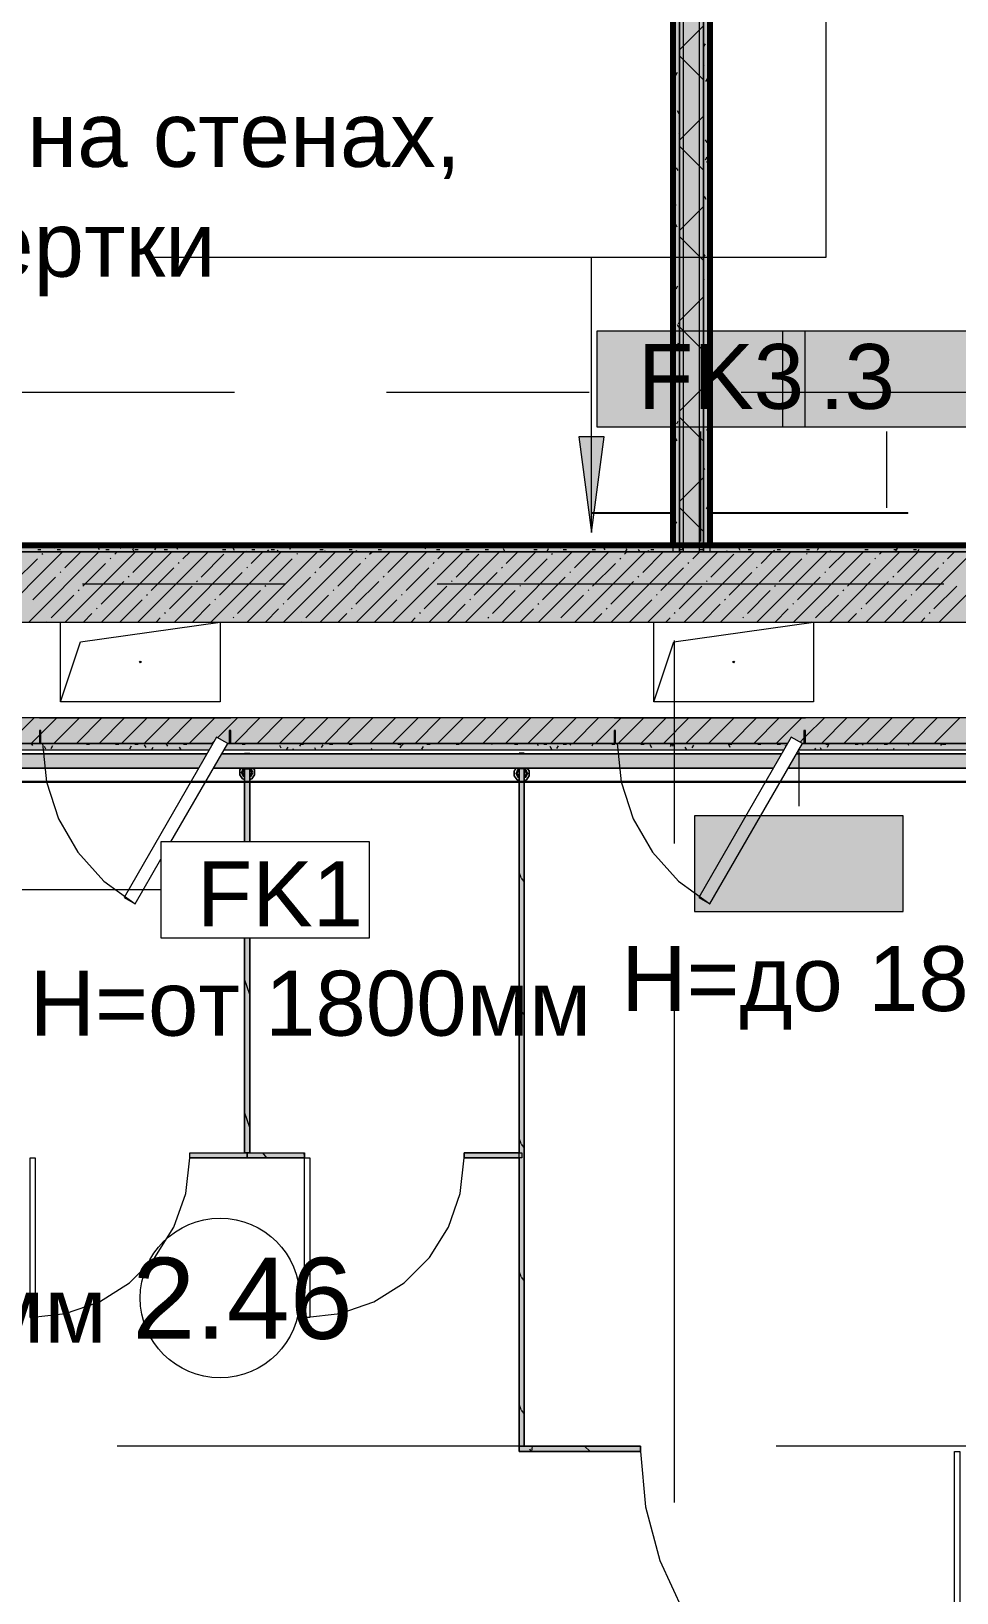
# Model space of a CAD drawing. Header units: millimetres. Extents: x -3817 to 677485, y -22715 to 103890.
# Drawn here: x 441223 to 444122, y 9259 to 14149 of the extents above; entities that cross this region are included whole.
import ezdxf

# ---------------------------------------------------------------- set-up
doc = ezdxf.new("R2010")
doc.units = ezdxf.units.MM
doc.layers.add('PDF _Геометрия', color=7, linetype='Continuous', true_color=0x1d1d1d)
doc.layers.add('PDF _Сплошная заливка', color=7, linetype='Continuous', true_color=0xffffff)
doc.layers.add('PDF _Текст', color=7, linetype='Continuous')
doc.styles.add('PDF GOST-Common', font='arial.ttf')

msp = doc.modelspace()

# ---------------------------------------------------------------- hatches: boundary and pattern name
at = {"layer": 'PDF _Сплошная заливка', "transparency": 33554559}
h = msp.add_hatch(color=256, dxfattribs=at)
h.paths.add_polyline_path([(443532.5, 12519), (448468.6, 12519), (448467.6, 12539), (443388.6, 12539), (443388.6, 12519)], flags=0)
h.paths.add_polyline_path([(438538.6, 12519), (443154.7, 12519), (443154.7, 12539), (438538.6, 12539), (438538.6, 12527)], flags=0)
h.paths.add_polyline_path([(436828.6, 12519), (437478.6, 12519), (437478.6, 12539), (436828.6, 12539), (436828.6, 12527)], flags=0)
for points in [[(446608.6, 12299), (446608.6, 12519), (439208.6, 12519), (439208.6, 12299), (446528.6, 12299)], [(443209.3, 12519), (443388.6, 12519), (443388.6, 12539), (443154.7, 12539), (443154.7, 12519)], [(445471.9, 11919), (446078.6, 11919), (446078.6, 11999), (439288.6, 11999), (439288.6, 11919), (441248.6, 11919), (441248.6, 11959), (441253.6, 11959), (441253.6, 11919), (441792.4, 11919), (441804, 11939), (441838.6, 11919), (441843.6, 11919), (441843.6, 11959), (441848.6, 11959), (441848.6, 11919), (443048.6, 11919), (443048.6, 11959), (443053.6, 11959), (443053.6, 11919), (443592.4, 11919), (443604, 11939), (443638.6, 11919), (443643.6, 11919), (443643.6, 11959), (443648.6, 11959), (443648.6, 11919), (444825.4, 11919)]]:
    msp.add_hatch(color=256, dxfattribs=at).paths.add_polyline_path(points)
h = msp.add_hatch(color=256, dxfattribs=at)
h.paths.add_polyline_path([(446058.6, 11899), (446078.6, 11899), (446078.6, 11919), (443638.6, 11919), (443627.1, 11899), (445471.9, 11899)], flags=0)
h.paths.add_polyline_path([(439308.6, 11899), (441780.9, 11899), (441792.4, 11919), (439288.6, 11919), (439288.6, 11899)], flags=0)
h.paths.add_polyline_path([(443580.9, 11899), (443592.4, 11919), (441838.6, 11919), (441827.1, 11899), (443314, 11899)], flags=0)
at = {"layer": 'PDF _Сплошная заливка', "true_color": 0xd7cdc4, "transparency": 33554559}
h = msp.add_hatch(color=254, dxfattribs=at)
h.paths.add_polyline_path([(446001.1, 11841.5), (446046.1, 11886.5), (443619.9, 11886.5), (443593.9, 11841.5), (445471.9, 11841.5)], flags=0)
h.paths.add_polyline_path([(443314, 11841.5), (443547.7, 11841.5), (443573.7, 11886.5), (441819.9, 11886.5), (441793.9, 11841.5), (442886, 11841.5)], flags=0)
h.paths.add_polyline_path([(441593.1, 11841.5), (441747.7, 11841.5), (441773.7, 11886.5), (439321.1, 11886.5), (439366.1, 11841.5), (441269.9, 11841.5)], flags=0)
at = {"layer": 'PDF _Сплошная заливка', "true_color": 0xe2ddcd, "transparency": 33554559}
h = msp.add_hatch(color=254, dxfattribs=at)
h.paths.add_polyline_path([(441891.6, 10637), (441907.6, 10637), (441907.6, 11310.5), (441891.6, 11310.5), (441891.6, 11181.3)], flags=0)
h.paths.add_polyline_path([(441891.6, 11610.5), (441907.6, 11610.5), (441907.6, 11837), (441891.6, 11837), (441891.6, 11703)], flags=0)
msp.add_hatch(color=254, dxfattribs=at).paths.add_polyline_path([(442751.6, 9718), (442767.6, 9718), (442767.6, 11838), (442751.6, 11838), (442751.6, 10137.9)])

# ---------------------------------------------------------------- linework, layer by layer
at = {"layer": 'PDF _Геометрия', "color": 231, "lineweight": 70, "true_color": 0xff80c0}
for points in [[(443232.6, 12540), (443232.6, 15319), (443233.6, 15319), (443233.6, 12540)], [(443349.6, 15298), (443349.6, 12538), (443348.6, 12538), (443348.6, 15298)]]:
    msp.add_lwpolyline(points, close=True, dxfattribs=at)
at = {"layer": 'PDF _Геометрия', "color": 9, "lineweight": 9, "true_color": 0xc0c0c0}
for points in [[(443233.6, 12519), (443233.6, 15319), (443253.6, 15319), (443253.6, 12519)], [(443328.6, 15319), (443328.6, 12519), (443253.6, 12519), (443253.6, 15319)], [(443348.6, 15319), (443348.6, 12519), (443328.6, 12519), (443328.6, 15319)], [(443232.6, 12640.7), (443174.6, 12640.7), (443116.5, 12640.7), (443067.3, 12640.7), (443028.1, 12640.7), (442999.9, 12640.7), (442983.3, 12640.7), (442978.6, 12640.7), (442978.7, 12640.7), (442986.4, 12640.7), (443006, 12640.7), (443037.1, 12640.7), (443078.9, 12640.7), (443130.5, 12640.7), (443190.6, 12640.7)], [(443232.6, 12639.7), (443190.6, 12639.7), (443130.5, 12639.7), (443078.9, 12639.7), (443037.1, 12639.7), (443006, 12639.7), (442986.4, 12639.7), (442978.7, 12639.7), (442978.6, 12639.7), (442983.3, 12639.7), (442999.9, 12639.7), (443028.1, 12639.7), (443067.3, 12639.7), (443116.5, 12639.7), (443174.6, 12639.7)], [(443154.7, 12519), (438538.6, 12519), (439208.6, 12519), (443154.7, 12519), (443388.6, 12519), (446608.6, 12519), (443388.6, 12519)], [(439288.6, 11999), (439288.6, 12299), (446528.6, 12299), (446528.6, 7319), (446158.6, 7319), (446158.6, 12299), (446078.6, 12299), (446078.6, 11999)]]:
    msp.add_lwpolyline(points, close=True, dxfattribs=at)
at = {"layer": 'PDF _Геометрия', "color": 7, "lineweight": 9}
for points in [[(443266.1, 12519), (443266.1, 15319)], [(443316.1, 12519), (443316.1, 15319)], [(443320.8, 12551.1), (443320.8, 12896)], [(443902.7, 12656.5), (443902.7, 12896)], [(441314.7, 12049), (441377.2, 12236.5), (441814.7, 12299)], [(443173.6, 12049), (443236.1, 12236.5), (443673.6, 12299)], [(439288.6, 11899), (439288.6, 9979), (439288.6, 11899), (439288.6, 11919), (441792.4, 11919), (439288.6, 11919)], [(442767.6, 11886.3), (442767.6, 11888), (442751.6, 11888), (442751.6, 11886.3)], [(446046.1, 11886.5), (443619.9, 11886.5), (446046.1, 11886.5), (446046.1, 7351.5)], [(443627.3, 11893.5), (443627.3, 11722.7)], [(446078.6, 11919), (443638.6, 11919), (446078.6, 11919), (446078.6, 11899), (446078.6, 7339), (446078.6, 7319), (445738.6, 7319), (446078.6, 7319), (446158.6, 7319)], [(441891.6, 11840.1), (441889, 11839), (441884.6, 11828.3), (441889, 11817.7), (441891.6, 11816.6)], [(441891.6, 11833.8), (441891.6, 11837.3), (441891.6, 11840)], [(441891.6, 11816.6), (441891.6, 11819.3), (441891.6, 11823), (441891.6, 11826.8), (441891.6, 11830.2), (441891.6, 11833.4)], [(441916.3, 11826.2), (441912.1, 11815.9), (441907.6, 11814.1), (441912.1, 11815.9), (441917.2, 11828.3), (441912.1, 11840.7), (441916.3, 11830.4)], [(441907.6, 11816.6), (441910.3, 11817.7), (441914.7, 11828.3), (441910.3, 11839), (441907.6, 11840.1)], [(441907.6, 11840), (441907.6, 11837.3), (441907.6, 11833.6)], [(441907.6, 11833.4), (441907.6, 11829.9), (441907.6, 11826.5), (441907.6, 11822.8), (441907.6, 11819.3), (441907.6, 11816.6)], [(442736.7, 11833.4), (442742.5, 11841.5), (442736.2, 11832.8), (442736.2, 11817.6), (442745.2, 11805.3), (442751.6, 11803.2), (442745.2, 11805.3), (442736.2, 11817.6), (442736.2, 11832.8)], [(442751.6, 11837), (442749, 11835.9), (442744.6, 11825.2), (442749, 11814.6), (442751.6, 11813.5)], [(442751.6, 11834.2), (442751.6, 11836.9)], [(442751.6, 11813.5), (442751.6, 11816.3), (442751.6, 11819.9), (442751.6, 11823.7), (442751.6, 11827.1), (442751.6, 11830.7), (442751.6, 11833.4)], [(442783, 11832.8), (442783, 11817.6), (442774.1, 11805.3), (442767.6, 11803.2), (442774.1, 11805.3), (442783, 11817.6), (442783, 11832.8), (442776.7, 11841.5), (442782.6, 11833.4)], [(442767.6, 11813.5), (442770.3, 11814.6), (442774.7, 11825.2), (442770.3, 11835.9), (442767.6, 11837)], [(442767.6, 11836.9), (442767.6, 11834.2)], [(442767.6, 11833.4), (442767.6, 11830.6), (442767.6, 11826.8), (442767.6, 11823.4), (442767.6, 11819.7), (442767.6, 11816.3), (442767.6, 11813.5)], [(446001.1, 11841.5), (443593.9, 11841.5), (446001.1, 11841.5), (446001.1, 7396.5)], [(441629.1, 11460.5), (440729.1, 11460.5), (440729.1, 11799)], [(441891.6, 11310.5), (441891.6, 10637), (441891.6, 11310.5)], [(441907.6, 11310.5), (441907.6, 10637), (441907.6, 11310.5)], [(441219.6, 10121), (441219.6, 10621), (441235.6, 10621), (441235.6, 10121), (441219.6, 10121), (441330.9, 10133.5), (441436.6, 10170.5), (441531.4, 10230.1), (441610.6, 10309.3), (441670.1, 10404.1), (441707.1, 10509.7), (441719.6, 10621), (441719.6, 10637)], [(441719.6, 10621), (441719.6, 10637), (441899.6, 10637), (441899.6, 10621), (441899.6, 10637), (442079.6, 10637), (442079.6, 10621), (442079.6, 10637)], [(441899.6, 10621), (441719.6, 10621), (441899.6, 10621)], [(441907.6, 10637), (441891.6, 10637)], [(442079.6, 10621), (441899.6, 10621), (442079.6, 10621)], [(442079.6, 10121), (442079.6, 10621), (442095.6, 10621), (442095.6, 10121), (442079.6, 10121), (442190.9, 10133.5), (442296.6, 10170.5), (442391.4, 10230.1), (442470.6, 10309.3), (442530.1, 10404.1), (442567.1, 10509.7), (442579.6, 10621), (442579.6, 10637), (442579.6, 10621)], [(442767.6, 9718), (442751.6, 9718), (443131.6, 9718), (442886, 9718)], [(442751.6, 9718), (442751.6, 9702), (442751.6, 9718)], [(442751.6, 9702), (443131.6, 9702), (442751.6, 9702)], [(443131.6, 9702), (443131.6, 9718), (443131.6, 9702), (443146.8, 9528.4), (443191.9, 9360), (443265.6, 9202), (443365.6, 9059.2), (443488.8, 8936), (443631.6, 8836), (443789.6, 8762.3), (443958, 8717.2), (444131.6, 8702), (444115.6, 8702), (444115.6, 9702), (444131.6, 9702), (444131.6, 8702)]]:
    msp.add_lwpolyline(points, dxfattribs=at)
at = {"layer": 'PDF _Геометрия', "color": 250, "lineweight": 9, "true_color": 0x3c3c3c}
for points in [[(443712.4, 15300), (443712.4, 13440.4), (442705.7, 13440.4)], [(442977.9, 12579.4), (442977.9, 13440.4), (442705.7, 13440.4), (441584.2, 13440.4)]]:
    msp.add_lwpolyline(points, dxfattribs=at)
at = {"layer": 'PDF _Геометрия', "color": 253, "lineweight": 9, "true_color": 0xaaaaaa}
for points in [[(443238.6, 12717.2), (443238.6, 14304.7)], [(440272.2, 13019), (441859.7, 13019)], [(442336, 13019), (442971, 13019)], [(443447.2, 13019), (445034.7, 13019)], [(441383.5, 12419), (442018.5, 12419)], [(442494.7, 12419), (444082.2, 12419)], [(443238.6, 11605.9), (443238.6, 12240.9)], [(441258.6, 11919), (441271.3, 11798.4), (441308.8, 11683.1), (441369.4, 11578.1), (441450.5, 11488), (441548.6, 11416.7)], [(443058.6, 11919), (443071.3, 11798.4), (443108.8, 11683.1), (443169.4, 11578.1), (443250.5, 11488), (443348.6, 11416.7)], [(443238.6, 9542.2), (443238.6, 11129.7)], [(441492.7, 9719), (443080.2, 9719)], [(443556.5, 9719), (444191.5, 9719)]]:
    msp.add_lwpolyline(points, dxfattribs=at)
at = {"layer": 'PDF _Геометрия', "color": 253, "lineweight": 9, "true_color": 0x9b9b9b}
for points in [[(443233.6, 14141.5), (443234.6, 14141.5)], [(443333.7, 14109.8), (443328.7, 14101)], [(443235.2, 14061), (443233.6, 14058.4)], [(443233.6, 14050), (443234.6, 14050)], [(443329.6, 14041.7), (443328.6, 14040)], [(443346.5, 14080.5), (443348.6, 14080.5)], [(443246.3, 14019.4), (443241.3, 14010.7)], [(443340.8, 14000.1), (443335.7, 13991.4)], [(443253.6, 13971.1), (443252.5, 13969.1)], [(443346.5, 13958.6), (443348.6, 13958.6)], [(443233.6, 13928.1), (443234.6, 13928.1)], [(443252.9, 13890.6), (443247.8, 13899.3)], [(443348.6, 13846.6), (443346.3, 13850.6)], [(443233.6, 13806.2), (443234.6, 13806.2)], [(443253.6, 13828.3), (443251.9, 13831.3)], [(443340.2, 13800.2), (443335.2, 13808.9)], [(443346.5, 13836.7), (443348.6, 13836.7)], [(443339.7, 13754.4), (443334.6, 13745.6)], [(443344.3, 13732.2), (443339.3, 13740.9)], [(443346.5, 13745.2), (443348.6, 13745.2)], [(443233.6, 13714.8), (443234.6, 13714.8)], [(443249.9, 13712.9), (443244.8, 13721.6)], [(443348.6, 13708.9), (443345.8, 13704)], [(443238.7, 13671.2), (443233.7, 13680)], [(443348.4, 13664.2), (443343.4, 13672.9)], [(443237.1, 13637.6), (443233.6, 13631.6)], [(443242.8, 13603.2), (443237.8, 13611.9)], [(443337.2, 13622.5), (443332.2, 13631.2)], [(443346.5, 13623.3), (443348.6, 13623.3)], [(443233.6, 13592.8), (443234.6, 13592.8)], [(443235.7, 13493.5), (443233.6, 13497.2)], [(443246.9, 13535.2), (443241.9, 13543.9)], [(443330.2, 13512.9), (443328.6, 13515.5)], [(443346.5, 13501.4), (443348.6, 13501.4)], [(443233.6, 13470.9), (443234.6, 13470.9)], [(443334.2, 13444.8), (443329.2, 13453.5)], [(443346.5, 13410), (443348.6, 13410)], [(443236, 13391.9), (443233.6, 13387.8)], [(443233.6, 13379.5), (443234.6, 13379.5)], [(443247.1, 13350.2), (443242.1, 13341.5)], [(443330.4, 13372.6), (443328.6, 13369.5)], [(443348.6, 13358.9), (443348.5, 13359.1)], [(443233.6, 13257.6), (443234.6, 13257.6)], [(443346.5, 13288), (443348.6, 13288)], [(443348.6, 13282.2), (443347.7, 13280.6)], [(443252.1, 13221.4), (443247, 13230.1)], [(443253.6, 13239.6), (443249.2, 13231.9)], [(443250.1, 13172.5), (443245.1, 13163.8)], [(443346.5, 13166.1), (443348.6, 13166.1)], [(443233.6, 13135.6), (443234.6, 13135.6)], [(443329.3, 13126.8), (443328.6, 13125.6)], [(443339.4, 13131.1), (443334.4, 13139.8)], [(443340.5, 13085.2), (443335.4, 13076.5)], [(443346.5, 13074.7), (443348.6, 13074.7)], [(443233.6, 13044.2), (443234.6, 13044.2)], [(443237.9, 13002.1), (443233.6, 13009.5)], [(443347.5, 12975.5), (443342.5, 12966.8)], [(443347.6, 12995), (443342.6, 13003.7)], [(443233.6, 12922.3), (443234.6, 12922.3)], [(443249, 12926.8), (443244, 12918.1)], [(443346.5, 12952.8), (443348.6, 12952.8)], [(443246.1, 12866), (443241.1, 12874.7)], [(443343.5, 12907.5), (443338.4, 12898.8)], [(443346.5, 12830.8), (443348.6, 12830.8)], [(443233.6, 12800.4), (443234.6, 12800.4)], [(443333.4, 12775.7), (443328.6, 12784)], [(443236.8, 12722.7), (443233.6, 12717.2)], [(443346.5, 12739.4), (443348.6, 12739.4)], [(443233.6, 12708.9), (443234.6, 12708.9)], [(443342.4, 12661.7), (443337.3, 12653)], [(443346.5, 12617.5), (443348.6, 12617.5)], [(443233.6, 12587), (443234.6, 12587)], [(443243.9, 12613), (443238.8, 12604.3)], [(443348.6, 12611.6), (443348.5, 12611.4)], [(441230.2, 12539), (441227.2, 12533.9)], [(441243.4, 12526), (441253.4, 12526)], [(441300.3, 12538.5), (441295.3, 12529.8)], [(441304.3, 12526), (441314.4, 12526)], [(441395, 12536.4), (441393.6, 12539)], [(441394.7, 12519.2), (441394.6, 12519)], [(441436.7, 12525.3), (441431.7, 12534)], [(441456.7, 12526), (441466.8, 12526)], [(441504.7, 12529.3), (441499.7, 12538)], [(441546, 12537.4), (441541, 12528.7)], [(441545.9, 12519), (441541.3, 12526.9)], [(441548.2, 12526), (441558.2, 12526)], [(441614.1, 12533.3), (441609, 12524.6)], [(441639.6, 12526), (441649.7, 12526)], [(441682.4, 12526.3), (441677.4, 12535.1)], [(441822.5, 12526), (441832.5, 12526)], [(441828.5, 12539), (441828.4, 12538.8)], [(441860.1, 12523.4), (441855.1, 12532.1)], [(441897.8, 12519), (441896.7, 12520.9)], [(441913.9, 12526), (441924, 12526)], [(441968.2, 12519), (441964.8, 12525)], [(441974.9, 12526), (441984.9, 12526)], [(441995.9, 12524.1), (441992.9, 12519)], [(442037.5, 12535.2), (442032.5, 12526.5)], [(442074.9, 12539), (442074.1, 12537.7)], [(442127.3, 12526), (442137.3, 12526)], [(442145.3, 12539), (442142.1, 12533.6)], [(442144.2, 12519), (442142.5, 12522)], [(442218.7, 12526), (442228.8, 12526)], [(442241.9, 12532.6), (442238.2, 12539)], [(442241.6, 12523), (442239.3, 12519)], [(442310.2, 12526), (442320.2, 12526)], [(442320.2, 12519), (442320.2, 12519)], [(442391.6, 12539), (442387.9, 12532.5)], [(442460.9, 12537.1), (442455.9, 12528.4)], [(442493, 12526), (442503.1, 12526)], [(442555.7, 12537.8), (442555, 12539)], [(442584.5, 12526), (442594.5, 12526)], [(442645.4, 12526), (442655.5, 12526)], [(442665.4, 12530.7), (442660.6, 12539)], [(442707, 12519.6), (442702, 12528.3)], [(442797.8, 12526), (442807.9, 12526)], [(442801.4, 12538.9), (442801.4, 12539)], [(442842.7, 12527.9), (442837.7, 12519.2)], [(442884.4, 12539), (442879.3, 12530.3)], [(442889.3, 12526), (442899.3, 12526)], [(442979.1, 12535.9), (442977.3, 12539)], [(442980.7, 12526), (442990.8, 12526)], [(442989.9, 12539), (442989, 12537.4)], [(443020.8, 12524.7), (443015.7, 12533.5)], [(443088.8, 12528.8), (443083.8, 12537.5)], [(443088.5, 12526.8), (443084, 12519)], [(443129.7, 12519), (443125.4, 12526.4)], [(443156.5, 12522.7), (443154.7, 12519.5), (443154.4, 12519)], [(443163.6, 12526), (443173.7, 12526)], [(443236.3, 12539), (443234.7, 12536.3), (443239.8, 12545)], [(443255, 12526), (443265.1, 12526)], [(443266.5, 12525.8), (443261.5, 12534.6)], [(443306.7, 12539), (443302.8, 12532.2)], [(443316, 12526), (443326.1, 12526)], [(443402.2, 12521.6), (443400.7, 12519)], [(443444.2, 12522.9), (443439.2, 12531.6)], [(443468.4, 12526), (443478.5, 12526)], [(443481.6, 12519), (443480.8, 12520.4)], [(443552, 12519), (443548.8, 12524.5)], [(443559.8, 12526), (443569.9, 12526)], [(443651.3, 12526), (443661.3, 12526)], [(443689.6, 12531.7), (443684.6, 12522.9)], [(443729, 12539), (443726.2, 12534.1)], [(443728, 12519), (443726.5, 12521.5)], [(443826, 12532.1), (443822, 12539)], [(443834.2, 12526), (443844.2, 12526)], [(443893.7, 12519.4), (443893.5, 12519)], [(443925.6, 12526), (443935.7, 12526)], [(443935.3, 12530.6), (443930.3, 12521.8)], [(443986.6, 12526), (443996.6, 12526)], [(444003.4, 12526.5), (443999.1, 12519)], [(441227.7, 11911.9), (441223.6, 11919)], [(441269.3, 11900.7), (441264.3, 11909.4)], [(441289.9, 11911), (441284.9, 11902.3)], [(441395.8, 11916.4), (441405.8, 11916.4)], [(441487.2, 11916.4), (441497.3, 11916.4)], [(441535.7, 11909.9), (441530.6, 11901.2)], [(441541.5, 11917), (441540.3, 11919)], [(441548.2, 11916.4), (441558.2, 11916.4)], [(441583.1, 11905.9), (441578.1, 11914.6)], [(441603.7, 11905.8), (441599.8, 11899)], [(441651.1, 11910), (441646.1, 11918.7)], [(441692.7, 11899), (441687.7, 11907.5)], [(441700.6, 11916.4), (441710.6, 11916.4)], [(441883.4, 11916.4), (441893.5, 11916.4)], [(442006.5, 11904), (442001.5, 11912.7)], [(442027.1, 11907.7), (442022.1, 11899)], [(442044.6, 11899), (442043.2, 11901.5)], [(442068.8, 11918.9), (442063.7, 11910.1)], [(442066.3, 11916.4), (442076.4, 11916.4)], [(442115, 11899), (442111.2, 11905.6)], [(442136.8, 11914.8), (442131.8, 11906.1)], [(442157.8, 11916.4), (442167.8, 11916.4)], [(442218.7, 11916.4), (442228.8, 11916.4)], [(442291, 11899), (442288.9, 11902.6)], [(442371.1, 11916.4), (442381.2, 11916.4)], [(442382.5, 11913.7), (442377.5, 11905)], [(442388.3, 11913.3), (442385, 11919)], [(442450.6, 11909.6), (442445.5, 11900.9)], [(442462.6, 11916.4), (442472.6, 11916.4)], [(442467, 11899), (442466.6, 11899.6)], [(442554, 11916.4), (442564.1, 11916.4)], [(442667.2, 11919), (442664.9, 11915)], [(442702.1, 11918.4), (442701.8, 11919)], [(442736.9, 11916.4), (442746.9, 11916.4)], [(442811.8, 11911.4), (442807.4, 11919)], [(442828.3, 11916.4), (442838.4, 11916.4)], [(442832.4, 11900.3), (442831.6, 11899)], [(442853.4, 11900.2), (442848.4, 11908.9)], [(442874, 11911.5), (442869, 11902.8)], [(442889.3, 11916.4), (442899.3, 11916.4)], [(442913.6, 11919), (442910.6, 11913.9)], [(442983.7, 11918.6), (442978.7, 11909.8)], [(443041.7, 11916.4), (443051.7, 11916.4)], [(443078.1, 11899.2), (443078, 11899)], [(443125.5, 11916.5), (443124.1, 11919)], [(443133.1, 11916.4), (443143.2, 11916.4)], [(443167.2, 11905.4), (443162.2, 11914.1)], [(443229.4, 11917.5), (443224.4, 11908.8)], [(443224.6, 11916.4), (443234.6, 11916.4)], [(443235.2, 11909.5), (443230.2, 11918.2)], [(443276.5, 11899), (443271.8, 11907)], [(443297.5, 11913.4), (443292.4, 11904.7)], [(443407.4, 11916.4), (443417.5, 11916.4)], [(443412.9, 11906.5), (443407.9, 11915.2)], [(443498.9, 11916.4), (443508.9, 11916.4)], [(443511.9, 11919), (443511.8, 11918.8)], [(443559.8, 11916.4), (443569.9, 11916.4)], [(443587.1, 11909.7), (443585.6, 11912.2)], [(443628.4, 11899), (443627.2, 11901)], [(443679.3, 11904.1), (443676.3, 11899)], [(443698.8, 11899), (443695.3, 11905.1)], [(443712.2, 11916.4), (443722.3, 11916.4)], [(443720.9, 11915.3), (443715.9, 11906.6)], [(443758.2, 11919), (443757.5, 11917.7)], [(443803.7, 11916.4), (443813.7, 11916.4)], [(443828.6, 11919), (443825.5, 11913.6)], [(443874.8, 11899), (443873, 11902.1)], [(443895.1, 11916.4), (443905.2, 11916.4)], [(443925, 11903), (443922.7, 11899)], [(443972.4, 11912.7), (443968.8, 11919)], [(444050.7, 11899), (444050.7, 11899.1)], [(444075, 11919), (444071.3, 11912.5)], [(444078, 11916.4), (444088.1, 11916.4)]]:
    msp.add_lwpolyline(points, dxfattribs=at)
at = {"layer": 'PDF _Геометрия', "color": 6, "lineweight": 9, "true_color": 0xff1dff}
for points in [[(443253.6, 14090.7), (443266.1, 14103.2), (443316.1, 14153.2), (443328.6, 14165.7)], [(443328.6, 13996.8), (443316.1, 14009.3), (443266.1, 14059.3), (443253.6, 14071.8)], [(443253.6, 13807.9), (443266.1, 13820.4), (443316.1, 13870.4), (443328.6, 13882.9)], [(443328.6, 13713.9), (443316.1, 13726.4), (443266.1, 13776.4), (443253.6, 13788.9)], [(443253.6, 13525), (443266.1, 13537.5), (443316.1, 13587.5), (443328.6, 13600)], [(443328.6, 13431.1), (443316.1, 13443.6), (443266.1, 13493.6), (443253.6, 13506.1)], [(443253.6, 13242.2), (443266.1, 13254.7), (443316.1, 13304.7), (443328.6, 13317.2)], [(443328.6, 13148.2), (443316.1, 13160.7), (443266.1, 13210.7), (443253.6, 13223.2)], [(443253.6, 12959.4), (443266.1, 12971.9), (443316.1, 13021.9), (443328.6, 13034.4)], [(443328.6, 12865.4), (443316.1, 12877.9), (443266.1, 12927.9), (443253.6, 12940.4)], [(443253.6, 12676.5), (443266.1, 12689), (443316.1, 12739), (443328.6, 12751.5)], [(443328.6, 12582.5), (443316.1, 12595), (443266.1, 12645), (443253.6, 12657.5)]]:
    msp.add_lwpolyline(points, dxfattribs=at)
at = {"layer": 'PDF _Геометрия', "color": 7, "lineweight": 9}
for points in [[(443647.4, 13209.9), (442994.3, 13209.9), (442994.3, 12909.9), (443647.4, 12909.9)], [(444229.3, 13209.9), (443576.2, 13209.9), (443576.2, 12909.9), (444229.3, 12909.9)], [(441814.7, 12299), (441814.7, 12049), (441314.7, 12049), (441314.7, 12299)], [(443673.6, 12299), (443673.6, 12049), (443173.6, 12049), (443173.6, 12299)], [(439366.1, 11841.5), (439366.1, 10056.5), (439321.1, 10011.5), (439321.1, 11886.5), (441773.7, 11886.5), (439321.1, 11886.5), (439366.1, 11841.5), (441747.7, 11841.5)], [(443573.7, 11886.5), (441819.9, 11886.5)], [(441838.6, 11919), (443592.4, 11919)], [(441907.6, 11887), (441891.6, 11887)], [(443547.7, 11841.5), (441793.9, 11841.5)], [(441891.6, 11806.3), (441885.2, 11808.4), (441876.2, 11820.7), (441876.2, 11835.9), (441880.3, 11841.5), (441876.2, 11835.9), (441876.2, 11820.7), (441885.2, 11808.4)], [(441891.6, 11814.1), (441887.2, 11815.9), (441882.1, 11828.3), (441887.2, 11840.7), (441882.1, 11828.3), (441887.2, 11815.9)], [(441891.6, 11841.1), (441884.6, 11829.7), (441889.5, 11817.2), (441891.6, 11815.5)], [(441891.6, 11841.5), (441891.6, 11610.5), (441891.6, 11837)], [(441919, 11841.5), (441923, 11835.9), (441923, 11820.7), (441914.1, 11808.4), (441907.6, 11806.3), (441914.1, 11808.4), (441923, 11820.7), (441923, 11835.9)], [(441907.6, 11841.5), (441907.6, 11837), (441907.6, 11610.5)], [(441907.6, 11815.5), (441914.6, 11826.9), (441909.8, 11839.4), (441907.6, 11841.1)], [(442751.6, 11841.5), (442751.6, 10637), (442579.6, 10637), (442759.6, 10637), (442759.6, 10621), (442579.6, 10621), (442751.6, 10621), (442751.6, 9718), (442751.6, 11838)], [(442751.6, 11811), (442747.2, 11812.8), (442742.1, 11825.2), (442747.2, 11837.7), (442751.6, 11839.5), (442747.2, 11837.7), (442742.1, 11825.2), (442747.2, 11812.8)], [(442751.6, 11838), (442744.6, 11826.6), (442749.5, 11814.1), (442751.6, 11812.5)], [(442767.6, 11841.5), (442767.6, 11838), (442767.6, 9718)], [(442767.6, 11839.5), (442772.1, 11837.7), (442777.2, 11825.2), (442772.1, 11812.8), (442767.6, 11811), (442772.1, 11812.8), (442777.2, 11825.2), (442772.1, 11837.7)], [(442767.6, 11812.5), (442774.6, 11823.9), (442769.8, 11836.3), (442767.6, 11838)], [(443953.9, 11692.6), (443300.8, 11692.6), (443300.8, 11392.6), (443953.9, 11392.6)], [(442282.3, 11610.5), (441629.1, 11610.5), (441629.1, 11310.5), (442282.3, 11310.5)]]:
    msp.add_lwpolyline(points, close=True, dxfattribs=at)
at = {"layer": 'PDF _Геометрия', "color": 250, "lineweight": 9, "true_color": 0x3c3c3c}
msp.add_lwpolyline([(442977.9, 12579.4), (443017.4, 12879.4), (442938.4, 12879.4)], close=True, dxfattribs=at)
at = {"layer": 'PDF _Геометрия', "color": 231, "lineweight": 70, "true_color": 0xff80c0}
msp.add_lwpolyline([(448468.6, 12719), (448467.6, 12719), (448467.6, 12540), (443388.6, 12540), (443154.7, 12540), (438538.6, 12540), (438538.6, 12539), (443154.7, 12539), (443388.6, 12539), (448467.6, 12539)], dxfattribs=at)
at = {"layer": 'PDF _Геометрия', "color": 9, "lineweight": 9, "true_color": 0xc0c0c0}
for points in [[(442978.6, 12640.7), (442978.6, 12639.7)], [(443588, 12640.7), (443591.5, 12640.7), (443605.9, 12640.7), (443630.9, 12640.7), (443665.3, 12640.7), (443707.8, 12640.7), (443756.5, 12640.7), (443809.3, 12640.7), (443863.9, 12640.7), (443918, 12640.7), (443969.2, 12640.7), (443948.2, 12640.7), (443915.8, 12640.7), (443872.7, 12640.7), (443820.1, 12640.7), (443759.1, 12640.7), (443691.3, 12640.7), (443618.4, 12640.7), (443542, 12640.7), (443464.1, 12640.7), (443386.6, 12640.7), (443349.6, 12640.7), (443406.2, 12640.7), (443484, 12640.7), (443561.7, 12640.7), (443553.1, 12640.7)], [(443553.1, 12639.7), (443561.7, 12639.7), (443484, 12639.7), (443406.2, 12639.7), (443349.6, 12639.7), (443386.6, 12639.7), (443464.1, 12639.7), (443542, 12639.7), (443618.4, 12639.7), (443691.3, 12639.7), (443759.1, 12639.7), (443820.1, 12639.7), (443872.7, 12639.7), (443915.8, 12639.7), (443948.2, 12639.7), (443969.2, 12639.7), (443918, 12639.7), (443863.9, 12639.7), (443809.3, 12639.7), (443756.5, 12639.7), (443707.8, 12639.7), (443665.3, 12639.7), (443630.9, 12639.7), (443605.9, 12639.7), (443591.5, 12639.7), (443588, 12639.7)], [(443554.4, 12640.7), (443565.6, 12640.7), (443586.3, 12640.7), (443615.5, 12640.7), (443596.4, 12640.7), (443588.3, 12640.7)], [(443588.3, 12639.7), (443596.4, 12639.7), (443615.5, 12639.7), (443586.3, 12639.7), (443565.6, 12639.7), (443554.4, 12639.7)], [(443561.7, 12640.7), (443561.7, 12639.7)], [(443615.5, 12639.7), (443615.5, 12640.7)], [(443969.2, 12640.7), (443969.2, 12639.7)], [(438538.6, 12519), (438538.6, 12539), (443154.7, 12539), (443388.6, 12539), (448467.6, 12539)], [(441248.6, 11999), (441848.6, 11999)], [(443048.6, 11999), (443648.6, 11999)], [(439580.2, 7769), (439538.6, 7769), (439538.6, 9979), (439538.6, 9999), (439308.6, 9999), (439308.6, 11899), (441780.9, 11899)], [(441827.1, 11899), (443580.9, 11899)], [(443627.1, 11899), (446058.6, 11899), (446058.6, 7339), (445708.6, 7339), (445708.6, 7327)]]:
    msp.add_lwpolyline(points, dxfattribs=at)
at = {"layer": 'PDF _Геометрия', "lineweight": 9}
for points in [[(441101.3, 12299), (441321.3, 12519)], [(441215.4, 12299), (441435.4, 12519)], [(441327.9, 12468.6), (441378.3, 12519)], [(441329.4, 12299), (441549.4, 12519)], [(441443.5, 12299), (441663.5, 12519)], [(441484.7, 12511.3), (441492.4, 12519)], [(441541.7, 12454.3), (441606.4, 12519)], [(441557.5, 12299), (441777.5, 12519)], [(441671.6, 12299), (441891.6, 12519)], [(441698.5, 12497.1), (441720.5, 12519)], [(441785.6, 12299), (442005.6, 12519)], [(441899.7, 12299), (442119.7, 12519)], [(441912.4, 12482.8), (441948.6, 12519)], [(442013.7, 12299), (442233.7, 12519)], [(442126.2, 12468.6), (442176.7, 12519)], [(442127.8, 12299), (442347.8, 12519)], [(442241.8, 12299), (442461.8, 12519)], [(442283.1, 12511.3), (442290.7, 12519)], [(442340.1, 12454.3), (442404.8, 12519)], [(442355.9, 12299), (442575.9, 12519)], [(442469.9, 12299), (442689.9, 12519)], [(442496.9, 12497.1), (442518.8, 12519)], [(442583.9, 12299), (442803.9, 12519)], [(442698, 12299), (442918, 12519)], [(442710.7, 12482.8), (442746.9, 12519)], [(442812, 12299), (443032, 12519)], [(442924.6, 12468.6), (442975, 12519)], [(442926.1, 12299), (443146.1, 12519)], [(443040.1, 12299), (443260.1, 12519)], [(443081.4, 12511.3), (443089.1, 12519)], [(443138.4, 12454.3), (443203.1, 12519)], [(443154.2, 12299), (443374.2, 12519)], [(443268.2, 12299), (443488.2, 12519)], [(443295.2, 12497.1), (443317.2, 12519)], [(443382.3, 12299), (443602.3, 12519)], [(443496.3, 12299), (443716.3, 12519)], [(443509.1, 12482.8), (443545.3, 12519)], [(443610.4, 12299), (443830.4, 12519)], [(443722.9, 12468.6), (443773.4, 12519)], [(443724.4, 12299), (443944.4, 12519)], [(443838.5, 12299), (444058.5, 12519)], [(443879.7, 12511.3), (443887.4, 12519)], [(443936.8, 12454.3), (444001.5, 12519)], [(443952.5, 12299), (444172.5, 12519)], [(444066.6, 12299), (444286.6, 12519)], [(444093.6, 12497.1), (444115.5, 12519)], [(441171.1, 12425.8), (441242.4, 12497.1)], [(441256.6, 12511.3), (441259, 12513.7)], [(441384.9, 12411.5), (441456.2, 12482.8)], [(441470.5, 12497.1), (441472.8, 12499.4)], [(441684.3, 12482.8), (441686.7, 12485.2)], [(441755.6, 12440), (441826.9, 12511.3)], [(441898.1, 12468.6), (441900.5, 12470.9)], [(441969.4, 12425.8), (442040.7, 12497.1)], [(442055, 12511.3), (442057.3, 12513.7)], [(442183.3, 12411.5), (442254.5, 12482.8)], [(442268.8, 12497.1), (442271.2, 12499.4)], [(442482.6, 12482.8), (442485, 12485.2)], [(442553.9, 12440), (442625.2, 12511.3)], [(442696.5, 12468.6), (442698.9, 12470.9)], [(442767.8, 12425.8), (442839, 12497.1)], [(442853.3, 12511.3), (442855.7, 12513.7)], [(442981.6, 12411.5), (443052.9, 12482.8)], [(443067.1, 12497.1), (443069.5, 12499.4)], [(443281, 12482.8), (443283.4, 12485.2)], [(443352.3, 12440), (443423.5, 12511.3)], [(443494.8, 12468.6), (443497.2, 12470.9)], [(443566.1, 12425.8), (443637.4, 12497.1)], [(443651.6, 12511.3), (443654, 12513.7)], [(443779.9, 12411.5), (443851.2, 12482.8)], [(443865.5, 12497.1), (443867.9, 12499.4)], [(444079.3, 12482.8), (444081.7, 12485.2)], [(441228.1, 12368.8), (441299.4, 12440)], [(441313.6, 12454.3), (441316, 12456.7)], [(441441.9, 12354.5), (441513.2, 12425.8)], [(441527.5, 12440), (441529.8, 12442.4)], [(441598.8, 12397.3), (441670, 12468.6)], [(441741.3, 12425.8), (441743.7, 12428.2)], [(441812.6, 12383), (441883.9, 12454.3)], [(442026.4, 12368.8), (442097.7, 12440)], [(442112, 12454.3), (442114.3, 12456.7)], [(442240.3, 12354.5), (442311.6, 12425.8)], [(442325.8, 12440), (442328.2, 12442.4)], [(442397.1, 12397.3), (442468.4, 12468.6)], [(442539.7, 12425.8), (442542, 12428.2)], [(442610.9, 12383), (442682.2, 12454.3)], [(442824.8, 12368.8), (442896.1, 12440)], [(442910.3, 12454.3), (442912.7, 12456.7)], [(443038.6, 12354.5), (443109.9, 12425.8)], [(443124.2, 12440), (443126.5, 12442.4)], [(443195.4, 12397.3), (443266.7, 12468.6)], [(443338, 12425.8), (443340.4, 12428.2)], [(443409.3, 12383), (443480.6, 12454.3)], [(443623.1, 12368.8), (443694.4, 12440)], [(443708.7, 12454.3), (443711, 12456.7)], [(443837, 12354.5), (443908.3, 12425.8)], [(443922.5, 12440), (443924.9, 12442.4)], [(443993.8, 12397.3), (444065.1, 12468.6)], [(441285.1, 12311.7), (441356.4, 12383)], [(441370.7, 12397.3), (441373, 12399.6)], [(441584.5, 12383), (441586.9, 12385.4)], [(441655.8, 12340.3), (441727.1, 12411.5)], [(441798.3, 12368.8), (441800.7, 12371.1)], [(441869.6, 12326), (441940.9, 12397.3)], [(441955.2, 12411.5), (441957.5, 12413.9)], [(442083.5, 12311.7), (442154.7, 12383)], [(442169, 12397.3), (442171.4, 12399.6)], [(442382.8, 12383), (442385.2, 12385.4)], [(442454.1, 12340.3), (442525.4, 12411.5)], [(442596.7, 12368.8), (442599.1, 12371.1)], [(442668, 12326), (442739.2, 12397.3)], [(442753.5, 12411.5), (442755.9, 12413.9)], [(442881.8, 12311.7), (442953.1, 12383)], [(442967.3, 12397.3), (442969.7, 12399.6)], [(443181.2, 12383), (443183.6, 12385.4)], [(443252.5, 12340.3), (443323.8, 12411.5)], [(443395, 12368.8), (443397.4, 12371.1)], [(443466.3, 12326), (443537.6, 12397.3)], [(443551.8, 12411.5), (443554.2, 12413.9)], [(443680.2, 12311.7), (443751.4, 12383)], [(443765.7, 12397.3), (443768.1, 12399.6)], [(443979.5, 12383), (443981.9, 12385.4)], [(444050.8, 12340.3), (444122.1, 12411.5)], [(441386.4, 12299), (441413.4, 12326)], [(441427.7, 12340.3), (441430.1, 12342.6)], [(441500.5, 12299), (441570.2, 12368.8)], [(441641.5, 12326), (441643.9, 12328.4)], [(441728.6, 12299), (441784.1, 12354.5)], [(441956.7, 12299), (441997.9, 12340.3)], [(442012.2, 12354.5), (442014.6, 12356.9)], [(442184.8, 12299), (442211.8, 12326)], [(442226, 12340.3), (442228.4, 12342.6)], [(442298.8, 12299), (442368.6, 12368.8)], [(442439.9, 12326), (442442.2, 12328.4)], [(442526.9, 12299), (442582.4, 12354.5)], [(442755, 12299), (442796.3, 12340.3)], [(442810.5, 12354.5), (442812.9, 12356.9)], [(442983.1, 12299), (443010.1, 12326)], [(443024.4, 12340.3), (443026.7, 12342.6)], [(443097.2, 12299), (443166.9, 12368.8)], [(443238.2, 12326), (443240.6, 12328.4)], [(443325.3, 12299), (443380.8, 12354.5)], [(443553.4, 12299), (443594.6, 12340.3)], [(443608.9, 12354.5), (443611.2, 12356.9)], [(443781.5, 12299), (443808.5, 12326)], [(443822.7, 12340.3), (443825.1, 12342.6)], [(443895.5, 12299), (443965.3, 12368.8)], [(444036.6, 12326), (444038.9, 12328.4)], [(441272.4, 12299), (441273.2, 12299.9)], [(441614.5, 12299), (441627.3, 12311.7)], [(441855.4, 12311.7), (441857.7, 12314.1)], [(442070.7, 12299), (442071.6, 12299.9)], [(442412.9, 12299), (442425.6, 12311.7)], [(442653.7, 12311.7), (442656.1, 12314.1)], [(442869.1, 12299), (442869.9, 12299.9)], [(443211.2, 12299), (443224, 12311.7)], [(443452.1, 12311.7), (443454.4, 12314.1)], [(443667.4, 12299), (443668.3, 12299.9)], [(444009.6, 12299), (444022.3, 12311.7)], [(441152.6, 11919), (441232.6, 11999)], [(441253.6, 11949.3), (441303.3, 11999)], [(441294, 11919), (441374, 11999)], [(441364.8, 11919), (441444.8, 11999)], [(441435.5, 11919), (441515.5, 11999)], [(441506.2, 11919), (441586.2, 11999)], [(441576.9, 11919), (441656.9, 11999)], [(441647.6, 11919), (441727.6, 11999)], [(441718.3, 11919), (441798.3, 11999)], [(441807.2, 11937.2), (441869, 11999)], [(441859.7, 11919), (441939.7, 11999)], [(441930.4, 11919), (442010.4, 11999)], [(442001.2, 11919), (442081.2, 11999)], [(442071.9, 11919), (442151.9, 11999)], [(442142.6, 11919), (442222.6, 11999)], [(442213.3, 11919), (442293.3, 11999)], [(442284, 11919), (442364, 11999)], [(442354.7, 11919), (442434.7, 11999)], [(442425.4, 11919), (442505.4, 11999)], [(442496.1, 11919), (442576.1, 11999)], [(442566.8, 11919), (442646.8, 11999)], [(442637.5, 11919), (442717.5, 11999)], [(442708.3, 11919), (442788.3, 11999)], [(442779, 11919), (442859, 11999)], [(442849.7, 11919), (442929.7, 11999)], [(442920.4, 11919), (443000.4, 11999)], [(442991.1, 11919), (443071.1, 11999)], [(443061.8, 11919), (443141.8, 11999)], [(443132.5, 11919), (443212.5, 11999)], [(443203.2, 11919), (443283.2, 11999)], [(443273.9, 11919), (443353.9, 11999)], [(443344.7, 11919), (443424.7, 11999)], [(443415.4, 11919), (443495.4, 11999)], [(443486.1, 11919), (443566.1, 11999)], [(443556.8, 11919), (443636.8, 11999)], [(443648.6, 11940.1), (443707.5, 11999)], [(443698.2, 11919), (443778.2, 11999)], [(443768.9, 11919), (443848.9, 11999)], [(443839.6, 11919), (443919.6, 11999)], [(443910.3, 11919), (443990.3, 11999)], [(443981.1, 11919), (444061, 11999)], [(444051.8, 11919), (444131.8, 11999)], [(441223.3, 11919), (441248.6, 11944.3)], [(443631.6, 11923.1), (443643.6, 11935.1)], [(441789, 11919), (441797.1, 11927.1)]]:
    msp.add_lwpolyline(points, dxfattribs=at)
at = {"layer": 'PDF _Геометрия', "color": 52, "lineweight": 40, "true_color": 0xe1dc04}
for points in [[(442979, 12541), (442979, 12540)], [(442979, 12540), (442983.8, 12540), (442986.5, 12540)], [(443209.3, 12540), (443190, 12540), (443130, 12540), (443078.5, 12540), (443036.8, 12540), (443005.9, 12540), (442986.5, 12540), (442979.1, 12540)], [(443588, 12541), (443591.9, 12541), (443606.6, 12541), (443631.9, 12541), (443666.6, 12541), (443709.2, 12541), (443757.9, 12541), (443810.6, 12541), (443865.1, 12541), (443919, 12541), (443970.1, 12541), (443949.4, 12541), (443917.3, 12541), (443874.6, 12541), (443822.1, 12541), (443761.4, 12541), (443693.7, 12541), (443620.8, 12541), (443544.5, 12541), (443466.5, 12541), (443388.9, 12541), (443349.6, 12541), (443405.5, 12541), (443483.4, 12541), (443561.2, 12541), (443553.2, 12541)], [(443565.8, 12540), (443561.2, 12540), (443483.4, 12540), (443405.5, 12540), (443349.6, 12540)], [(443554.7, 12541), (443565.8, 12541), (443585.9, 12541), (443614.4, 12541), (443595.8, 12541), (443588.2, 12541)], [(443970.1, 12541), (443970.1, 12540), (443919, 12540), (443865.1, 12540), (443810.6, 12540), (443757.9, 12540), (443709.2, 12540), (443666.6, 12540), (443631.9, 12540), (443614.4, 12540), (443585.9, 12540), (443565.8, 12540), (443561.2, 12540), (443561.2, 12541)], [(443614.4, 12540), (443614.4, 12541)]]:
    msp.add_lwpolyline(points, dxfattribs=at)
msp.add_lwpolyline([(443232.6, 12541), (443176.4, 12541), (443118.1, 12541), (443068.6, 12541), (443029.2, 12541), (443000.7, 12541), (442983.8, 12541), (442979, 12541), (442979.1, 12541), (442986.5, 12541), (443005.9, 12541), (443036.8, 12541), (443078.5, 12541), (443130, 12541), (443190, 12541)], close=True, dxfattribs=at)
at = {"layer": 'PDF _Геометрия', "color": 253, "lineweight": 13, "true_color": 0xaaaaaa}
for points in [[(441253.6, 11959), (441248.6, 11959), (441248.6, 11919), (441253.6, 11919)], [(441843.6, 11959), (441843.6, 11919), (441848.6, 11919), (441848.6, 11959)], [(443053.6, 11959), (443048.6, 11959), (443048.6, 11919), (443053.6, 11919)], [(443348.6, 11416.7), (443638.6, 11919), (443604, 11939), (443314, 11436.7)], [(443643.6, 11959), (443643.6, 11919), (443648.6, 11919), (443648.6, 11959)]]:
    msp.add_lwpolyline(points, close=True, dxfattribs=at)
msp.add_lwpolyline([(441660.5, 11610.5), (441838.6, 11919), (441804, 11939), (441514, 11436.7), (441548.6, 11416.7), (441629.1, 11556.2)], dxfattribs=at)
at = {"layer": 'PDF _Геометрия', "color": 231, "lineweight": 30, "true_color": 0xff80c0}
msp.add_lwpolyline([(445938.6, 11799), (439408.6, 11799), (439408.6, 10099), (439638.6, 10099), (439638.6, 7869), (440458.6, 7869), (440458.6, 7669), (443488.6, 7669), (443488.6, 7439), (445938.6, 7439)], close=True, dxfattribs=at)
at = {"layer": 'PDF _Геометрия', "color": 9, "lineweight": 9, "true_color": 0xc3c3c1}
for points in [[(442757.6, 11498.4), (442751.6, 11516.2)], [(442767.6, 11486.4), (442759, 11496.8)], [(441907.6, 11132.7), (441891.6, 11180.7)], [(442757.6, 11081.9), (442751.6, 11099.7)], [(442767.6, 11069.9), (442759, 11080.3)], [(441907.6, 10716.2), (441891.6, 10764.2)], [(442757.6, 10665.4), (442751.6, 10683.2)], [(442767.6, 10653.4), (442759, 10663.8)], [(441961.6, 10621), (441948.3, 10637)], [(442079.6, 10629), (442076.7, 10637)], [(442757.6, 10248.9), (442751.6, 10266.7)], [(442767.6, 10236.9), (442759, 10247.3)], [(442757.6, 9832.4), (442751.6, 9850.2)], [(442767.6, 9820.4), (442759, 9830.8)], [(442788.7, 9702), (442785.1, 9708.6)], [(442791.4, 9702), (442793, 9718)], [(442973.6, 9702), (442956.6, 9718)]]:
    msp.add_lwpolyline(points, dxfattribs=at)
at = {"layer": 'PDF _Геометрия', "color": 7, "lineweight": 9}
for centre, radius in [((441564.7, 12174), 2.5), ((443423.6, 12174), 2.5), ((441814.6, 10182.5), 250), ((441814.6, 10182.5), 250)]:
    msp.add_circle(centre, radius, dxfattribs=at)
at = {"layer": 'PDF _Сплошная заливка', "lineweight": 35, "transparency": 33554559}
for points in [[(443253.6, 12519), (443253.6, 15319), (443233.6, 12519), (443233.6, 15319)], [(443266.1, 12519), (443266.1, 15319), (443253.6, 12519), (443253.6, 15319)], [(443316.1, 12519), (443316.1, 15319), (443266.1, 12519), (443266.1, 15319)], [(443328.6, 12519), (443328.6, 15319), (443316.1, 12519), (443316.1, 15319)], [(443348.6, 12519), (443348.6, 15319), (443328.6, 12519), (443328.6, 15319)], [(441248.6, 11919), (441253.6, 11919), (441248.6, 11959), (441253.6, 11959)], [(441843.6, 11919), (441848.6, 11919), (441843.6, 11959), (441848.6, 11959)], [(443048.6, 11919), (443053.6, 11919), (443048.6, 11959), (443053.6, 11959)], [(443643.6, 11919), (443648.6, 11919), (443643.6, 11959), (443648.6, 11959)]]:
    msp.add_solid(points, dxfattribs=at)
at = {"layer": 'PDF _Сплошная заливка', "lineweight": 9, "transparency": 33554559}
for points in [[(443647.4, 13209.9), (442994.3, 13209.9), (443647.4, 12909.9), (442994.3, 12909.9)], [(444229.3, 13209.9), (443576.2, 13209.9), (444229.3, 12909.9), (443576.2, 12909.9)], [(443953.9, 11692.6), (443300.8, 11692.6), (443953.9, 11392.6), (443300.8, 11392.6)]]:
    msp.add_solid(points, dxfattribs=at)
at = {"layer": 'PDF _Сплошная заливка', "color": 250, "lineweight": 9, "true_color": 0x3c3c3c, "transparency": 33554559}
msp.add_solid([(442977.9, 12579.4), (443017.4, 12879.4), (442938.4, 12879.4)], dxfattribs=at)
at = {"layer": 'PDF _Сплошная заливка', "color": 254, "lineweight": 35, "true_color": 0xffb9dc, "transparency": 33554559}
msp.add_solid([(443388.6, 12539), (443388.6, 12540), (443209.3, 12539)], dxfattribs=at)
at = {"layer": 'PDF _Сплошная заливка', "color": 254, "lineweight": 35, "true_color": 0xe2ddcd, "transparency": 33554559}
for points in [[(441907.6, 11886.5), (441907.6, 11887), (441896.3, 11886.5)], [(441891.6, 11837), (441907.6, 11837), (441891.6, 11841.5), (441907.6, 11841.5)], [(442751.6, 11838), (442767.6, 11838), (442751.6, 11841.5), (442767.6, 11841.5)], [(441899.6, 10621), (441899.6, 10637), (441719.6, 10621), (441719.6, 10637)], [(442079.6, 10621), (442079.6, 10637), (441899.6, 10621), (441899.6, 10637)], [(442759.6, 10621), (442759.6, 10637), (442579.6, 10621), (442579.6, 10637)], [(442751.6, 9702), (443131.6, 9702), (442751.6, 9718), (443131.6, 9718)]]:
    msp.add_solid(points, dxfattribs=at)

# ---------------------------------------------------------------- texts
at = {"layer": 'PDF _Текст', "color": 250, "true_color": 0x3c3c3c, "attachment_point": 4, "style": 'PDF GOST-Common'}
for s, insert, char_height in [('Рисунки на стенах,', (440060.2, 13795.3), 203.2), ('см.развертки', (440060.2, 13451.3), 203.2), ('FK1', (441741.9, 11448), 203.2), ('Н=до 1800мм', (443071, 11153.1), 203.2), ('Н=от 1800мм', (441218.1, 11104), 203.2), ('2.46', (441539.8, 10179.7), 254), ('Н=до 1800мм', (439664.4, 10114.9), 203.2)]:
    msp.add_mtext(s, dxfattribs=dict(at, insert=insert, char_height=char_height))
at = {"layer": 'PDF _Текст', "char_height": 203.2, "attachment_point": 4, "style": 'PDF GOST-Common'}
for s, insert in [('FK3', (443123.4, 13066.5)), (' .3', (443613, 13066.5))]:
    msp.add_mtext(s, dxfattribs=dict(at, insert=insert))

doc.saveas('drawing.dxf')
